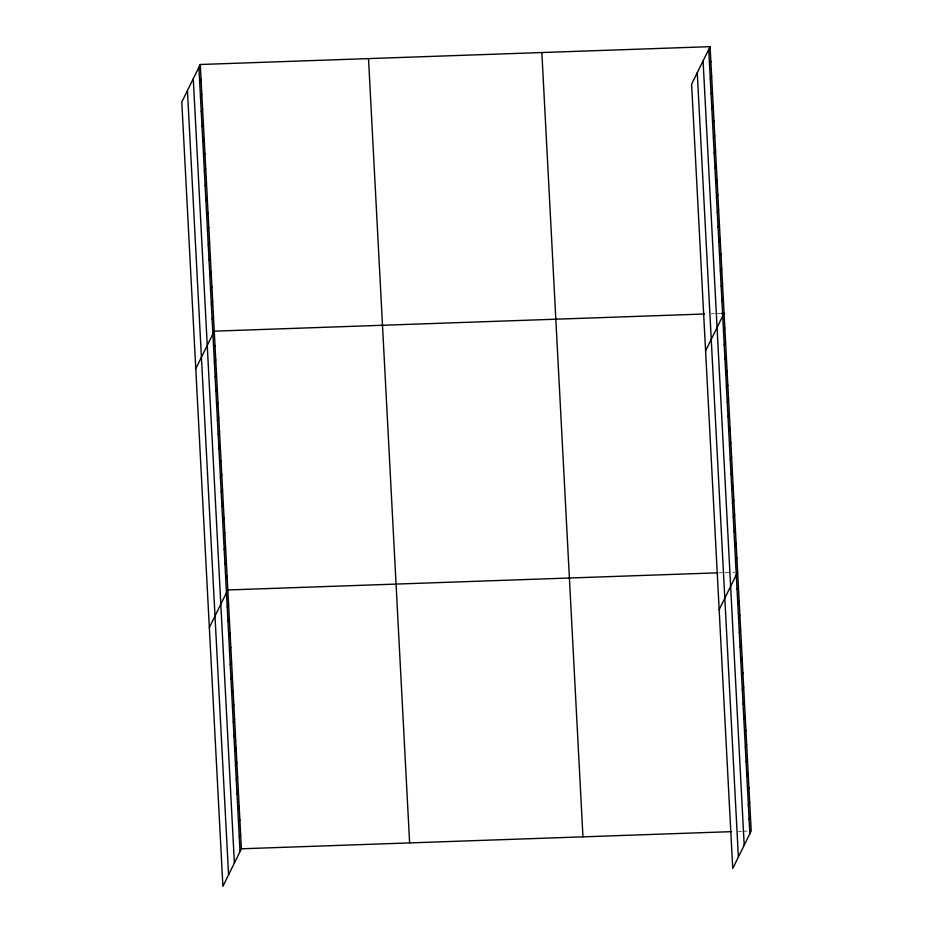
<?xml version="1.0" encoding="UTF-8"?>
<svg xmlns="http://www.w3.org/2000/svg" width="933" height="933" viewBox="0 0 933 933"><rect width="100%" height="100%" fill="white"/><g stroke="black" fill="none" stroke-linecap="round" stroke-linejoin="round"><path stroke-width="0.7" stroke-dasharray="4.67 3.5" d="M711.447 313.756L714.258 313.651M715.658 313.605L721.267 313.406M719.413 572.769L722.212 572.675M725.023 572.57L734.831 572.232M738.586 831.396L741.397 831.291M742.796 831.245L746.995 831.093"/><path stroke-width="1.4" d="M200.268 64.494L181.795 102.047L222.905 886.35L241.39 848.797L200.268 64.494L710.095 46.65L751.205 830.953L732.732 868.506L691.61 84.203L710.095 46.65M199.697 82.069L201.05 79.305M200.467 96.88L201.831 94.128M201.248 111.692L202.601 108.939M202.018 126.515L203.382 123.751M202.799 141.326L204.152 138.574M203.581 156.138L204.933 153.385M204.35 170.949L205.715 168.197M205.132 185.772L206.485 183.008M205.901 200.583L207.266 197.831M206.683 215.395L208.036 212.642M207.464 230.218L208.817 227.454M208.234 245.029L209.587 242.265M209.015 259.841L210.368 257.088M209.785 274.652L211.15 271.9M210.566 289.475L211.919 286.711M211.348 304.286L212.701 301.534M212.118 319.098L213.47 316.345M195.778 368.71L214.252 331.157L704.438 314.001M213.645 348.289L215.01 345.537M214.403 362.669L215.756 359.916M215.161 377.049L216.514 374.296M215.908 391.428L217.272 388.676M216.666 405.808L218.019 403.056M217.412 420.188L218.777 417.436M218.17 434.568L219.523 431.804M218.928 448.948L220.281 446.184M219.675 463.328L221.039 460.564M220.433 477.708L221.786 474.944M221.191 492.076L222.544 489.324M221.937 506.456L223.302 503.703M222.695 520.836L224.048 518.083M223.453 535.215L224.806 532.463M224.2 549.595L225.553 546.843M224.958 563.975L226.311 561.223M225.704 578.355L227.069 575.603M209.342 627.536L227.815 589.971L718.013 572.815M227.22 607.115L228.573 604.351M227.967 621.495L229.331 618.731M228.725 635.874L230.078 633.11M229.483 650.243L230.836 647.49M230.229 664.623L231.594 661.87M230.987 679.002L232.34 676.25M231.734 693.382L233.098 690.63M232.492 707.762L233.845 705.01M233.25 722.142L234.603 719.39M233.996 736.522L235.361 733.77M234.754 750.902L236.107 748.138M235.513 765.282L236.865 762.518M236.259 779.661L237.623 776.897M237.017 794.041L238.37 791.277M237.775 808.41L239.128 805.657M238.521 822.789L239.874 820.037M239.28 837.169L240.632 834.417M709.512 64.225L710.864 61.461M710.293 79.037L711.646 76.284M711.063 93.848L712.427 91.096M711.844 108.66L713.197 105.907M712.614 123.483L713.978 120.719M713.395 138.294L714.748 135.542M714.177 153.105L715.529 150.353M714.946 167.928L716.299 165.164M715.728 182.74L717.08 179.976M716.497 197.551L717.862 194.799M717.279 212.362L718.632 209.61M718.06 227.186L719.413 224.421M718.83 241.997L720.183 239.245M719.611 256.808L720.964 254.056M720.381 271.62L721.745 268.867M721.162 286.443L722.515 283.679M721.932 301.254L723.297 298.502M705.593 350.866L724.066 313.313L721.267 313.406M723.472 330.445L724.824 327.693M724.218 344.825L725.582 342.073M724.976 359.205L726.329 356.453M725.734 373.585L727.087 370.833M726.48 387.965L727.845 385.201M727.239 402.345L728.591 399.581M727.997 416.724L729.349 413.96M728.743 431.104L730.096 428.34M729.501 445.473L730.854 442.72M730.247 459.852L731.612 457.1M731.005 474.232L732.358 471.48M731.764 488.612L733.116 485.86M732.51 502.992L733.874 500.24M733.268 517.372L734.621 514.619M734.026 531.752L735.379 528.999M734.772 546.132L736.125 543.368M735.531 560.511L736.883 557.747M719.156 609.681L737.641 572.127M737.035 589.271L738.388 586.507M737.793 603.639L739.146 600.887M738.539 618.019L739.904 615.267M739.298 632.399L740.65 629.647M740.056 646.779L741.408 644.027M740.802 661.159L742.167 658.406M741.56 675.539L742.913 672.786M742.306 689.919L743.671 687.166M743.065 704.298L744.417 701.546M743.823 718.678L745.175 715.914M744.569 733.058L745.933 730.294M745.327 747.438L746.68 744.674M746.085 761.818L747.438 759.054M746.832 776.186L748.196 773.434M747.59 790.566L748.942 787.814M748.348 804.946L749.7 802.193M749.094 819.326L750.447 816.573M241.39 848.797L731.577 831.641M708.73 49.402L749.852 833.705M703.085 60.89L744.196 845.193M697.266 72.716L738.376 857.019M541.851 52.54L582.962 836.843M368.512 58.604L409.622 842.907M198.916 67.258L240.026 851.549M193.271 78.734L234.381 863.037M187.44 90.571L228.562 874.862"/></g></svg>
